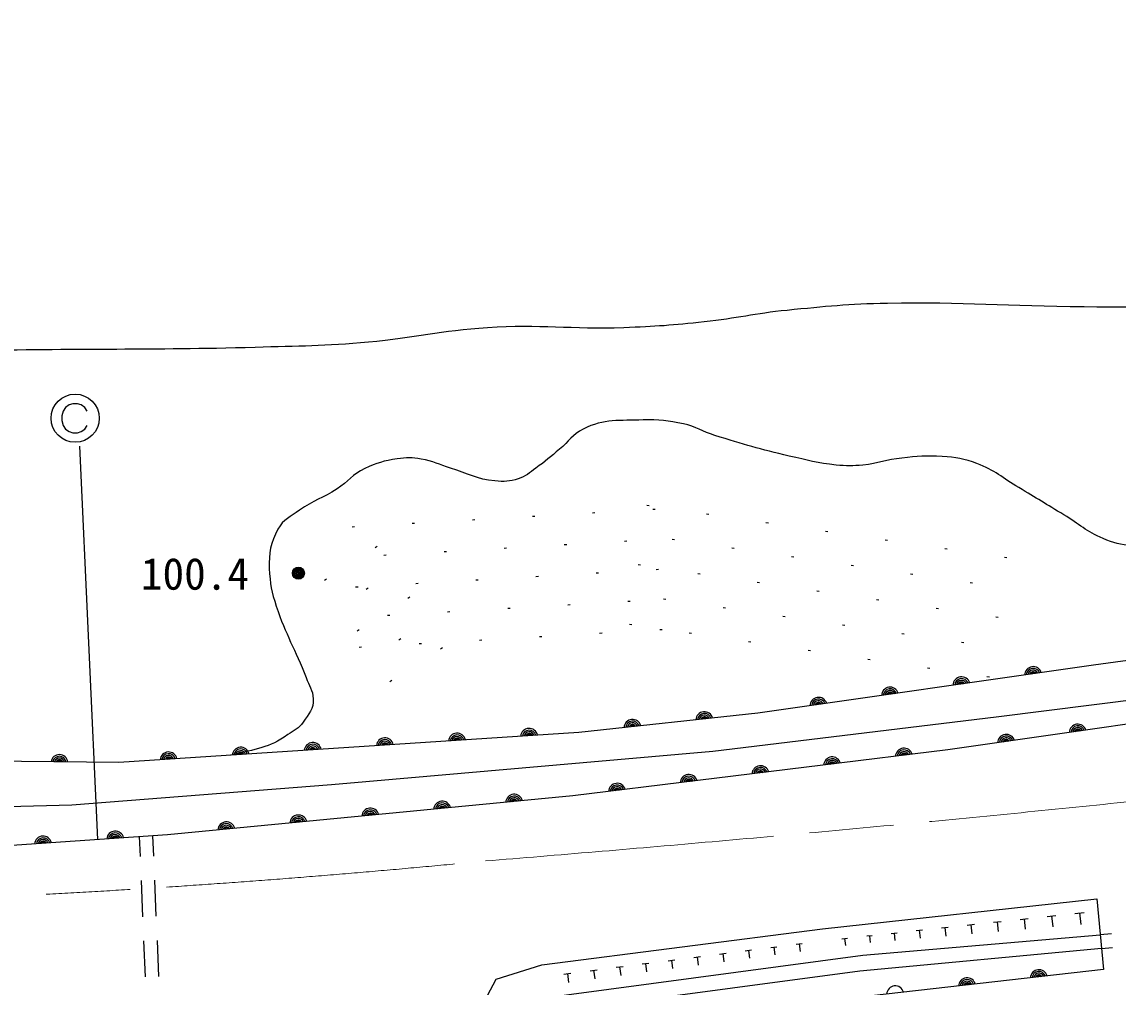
# Model space of a CAD drawing. Units: millimetres, scale not verified. Extents: x 40000 to 680000, y 20000 to 380000.
# Drawn here: x 178778 to 224282, y 285347 to 325396 of the extents above; entities that cross this region are included whole.
import ezdxf
from ezdxf.enums import TextEntityAlignment as Align

# ---------------------------------------------------------------- set-up
doc = ezdxf.new("R2010")
doc.units = ezdxf.units.MM
doc.header["$LTSCALE"] = 1000
doc.linetypes.add('CHAIN', pattern=[18.5, 12, -1.5, 3.5, -1.5])
for name, color, linetype, lineweight in [('M-BGD', 7, 'Continuous', 25), ('M-BMK', 2, 'CHAIN', 13), ('M-STR-STRC', 7, 'Continuous', 25)]:
    doc.layers.add(name, color=color, linetype=linetype, lineweight=lineweight)
doc.styles.add('ＭＳ ゴシック', font='')
doc.styles.get('ＭＳ ゴシック').set_extended_font_data('MS Gothic')

msp = doc.modelspace()

# ---------------------------------------------------------------- linework, layer by layer
at = {"layer": 'M-BGD'}
for p, q in [((204717, 305350), (204816, 305335)), ((199972, 304884), (200071, 304890)), ((202467, 305030), (202567, 305036)), ((204963, 305176), (205063, 305181)), ((207191, 304989), (207290, 304975)), ((192484, 304447), (192584, 304453)), ((194980, 304593), (195080, 304598)), ((197476, 304738), (197576, 304744)), ((209665, 304629), (209764, 304614)), ((212139, 304268), (212238, 304254)), ((193435, 303588), (193519, 303643)), ((198797, 303563), (198896, 303569)), ((201292, 303709), (201392, 303715)), ((203788, 303855), (203888, 303861)), ((205774, 303932), (205873, 303918)), ((208248, 303572), (208347, 303557)), ((214613, 303908), (214711, 303893)), ((217086, 303547), (217185, 303533)), ((193805, 303272), (193905, 303278)), ((196301, 303418), (196401, 303423)), ((210721, 303211), (210820, 303197)), ((219560, 303186), (219659, 303172)), ((204357, 302876), (204455, 302861)), ((205109, 302680), (205209, 302686)), ((213195, 302851), (213294, 302836)), ((191335, 302232), (191419, 302286)), ((197622, 302243), (197721, 302248)), ((200117, 302388), (200217, 302394)), ((202613, 302534), (202713, 302540)), ((206830, 302515), (206929, 302501)), ((209304, 302155), (209403, 302140)), ((215669, 302490), (215768, 302476)), ((192630, 301951), (192730, 301957)), ((193063, 301860), (193147, 301914)), ((195126, 302097), (195226, 302103)), ((211778, 301794), (211877, 301780)), ((218143, 302130), (218242, 302115)), ((194791, 301488), (194875, 301542)), ((203934, 301359), (204034, 301365)), ((205413, 301459), (205512, 301444)), ((214252, 301434), (214351, 301419)), ((193951, 300776), (194051, 300782)), ((196447, 300922), (196546, 300928)), ((198942, 301068), (199042, 301073)), ((201438, 301213), (201538, 301219)), ((207887, 301098), (207986, 301084)), ((216726, 301073), (216825, 301059)), ((203996, 300402), (204095, 300387)), ((210361, 300737), (210460, 300723)), ((212835, 300377), (212934, 300363)), ((219200, 300713), (219299, 300698)), ((192691, 300132), (192775, 300186)), ((200263, 299893), (200363, 299898)), ((202759, 300038), (202859, 300044)), ((205255, 300184), (205354, 300190)), ((206470, 300041), (206569, 300027)), ((215309, 300016), (215408, 300002)), ((192776, 299455), (192876, 299461)), ((194419, 299760), (194503, 299814)), ((195272, 299601), (195371, 299607)), ((196148, 299388), (196232, 299442)), ((197767, 299747), (197867, 299753)), ((208944, 299681), (209043, 299666)), ((217783, 299656), (217882, 299642)), ((211418, 299320), (211517, 299306)), ((213891, 298960), (213990, 298945)), ((216365, 298599), (216464, 298585)), ((194047, 298032), (194131, 298086)), ((218839, 298239), (218938, 298224)), ((183694, 290764), (183659, 291588)), ((184201, 291626), (184237, 290781)), ((183800, 288266), (183736, 289765)), ((184279, 289782), (184343, 288284)), ((223395, 289005), (223683, 286070)), ((219104, 288037), (219426, 288072)), ((219265, 288054), (219309, 287651)), ((220211, 288157), (220553, 288194)), ((220382, 288176), (220429, 287748)), ((221339, 288279), (221701, 288319)), ((221520, 288299), (221569, 287846)), ((222486, 288404), (222868, 288445)), ((222677, 288425), (222729, 287947)), ((214861, 287576), (215108, 287603)), ((214984, 287589), (215018, 287281)), ((215894, 287688), (216159, 287717)), ((216027, 287703), (216063, 287371)), ((216945, 287802), (217229, 287833)), ((217087, 287818), (217126, 287463)), ((218015, 287918), (218318, 287951)), ((218167, 287935), (218208, 287556)), ((183905, 285768), (183842, 287267)), ((184386, 287285), (184450, 285786)), ((210916, 287125), (211171, 287158)), ((211044, 287141), (211085, 286822)), ((212811, 287354), (213047, 287379)), ((212929, 287366), (212961, 287072)), ((213846, 287466), (214075, 287491)), ((213960, 287478), (213991, 287192)), ((224009, 287558), (223541, 287515)), ((207740, 286717), (208007, 286751)), ((207873, 286734), (207916, 286400)), ((208802, 286853), (209066, 286887)), ((208934, 286870), (208976, 286541)), ((209861, 286989), (210120, 287023)), ((209991, 287006), (210032, 286682)), ((223597, 286941), (224056, 286984)), ((204528, 286304), (204807, 286340)), ((204667, 286322), (204712, 285973)), ((205602, 286442), (205878, 286478)), ((205740, 286460), (205784, 286116)), ((206673, 286580), (206944, 286615)), ((206809, 286597), (206852, 286258)), ((223683, 286070), (197425, 283113)), ((201279, 285887), (201571, 285924)), ((201425, 285906), (201472, 285541)), ((202366, 286026), (202654, 286063)), ((202510, 286045), (202556, 285686)), ((203449, 286166), (203732, 286202)), ((203591, 286184), (203636, 285830))]:
    msp.add_line(p, q, dxfattribs=at)
for points in [[(425218, 311768), (404307, 315475), (394130, 316736), (377900, 316625), (360494, 316220), (357468, 315883), (311502, 309945), (293934, 307736), (277626, 305619), (260034, 303530), (241457, 301176), (223264, 298702), (209322, 296709), (201900, 295916), (182795, 294667), (159876, 294905)], [(160791, 292011), (160927, 292320), (169732, 292618), (180852, 292906), (191624, 293747), (207463, 295140), (219219, 296557), (239670, 299127), (256566, 301312), (286227, 305107), (310340, 308253), (321844, 309526), (341994, 312072), (349584, 312768), (357281, 313273)], [(394644, 309163), (379977, 310796), (368937, 311836), (358986, 312461), (350540, 312333), (343567, 311708), (321984, 308810), (299472, 306024), (276016, 302902), (253616, 300084), (230960, 297154), (217214, 295185), (201651, 293279), (184821, 291668), (171495, 290752), (159671, 290570)], [(198460, 285675), (200360, 286273), (212014, 287770), (223395, 289005)], [(197866, 284557), (213683, 286664), (223541, 287515)], [(223597, 286941), (213555, 286007), (197495, 283858)], [(197425, 283113), (197382, 283647), (198460, 285675)]]:
    msp.add_lwpolyline(points, dxfattribs=at)
for radius in [250, 204, 159, 114, 68.2, 22.7]:
    msp.add_circle((190255, 302521), radius, dxfattribs=at)
for centre, radius, start, end in [((220755, 298289), 354, 16.9344, 179.3396), ((220755, 298289), 283, 19.1585, 177.1156), ((217785, 297864), 354, 16.9344, 179.3396), ((217785, 297864), 283, 19.1585, 177.1156), ((217785, 297864), 212, 22.9048, 173.3692), ((220755, 298289), 212, 22.9048, 173.3692), ((220755, 298289), 142, 30.6165, 165.6575), ((220755, 298289), 100, 40.9342, 155.3398), ((214815, 297439), 354, 16.9344, 179.3396), ((214815, 297439), 283, 19.1585, 177.1156), ((214815, 297439), 212, 22.9048, 173.3692), ((217785, 297864), 142, 30.6165, 165.6575), ((217785, 297864), 100, 40.9342, 155.3398), ((211846, 297015), 354, 16.9344, 179.3396), ((211846, 297015), 283, 19.1585, 177.1156), ((211846, 297015), 212, 22.9048, 173.3692), ((211846, 297015), 142, 30.6165, 165.6575), ((214815, 297439), 142, 30.6165, 165.6575), ((214815, 297439), 100, 40.9342, 155.3398), ((207108, 296418), 354, 14.8933, 177.2985), ((207108, 296418), 283, 17.1173, 175.0744), ((211846, 297015), 100, 40.9342, 155.3398), ((204125, 296099), 354, 14.8933, 177.2985), ((204125, 296099), 283, 17.1173, 175.0744), ((204125, 296099), 212, 20.8636, 171.3281), ((204125, 296099), 142, 28.5754, 163.6164), ((207108, 296418), 212, 20.8636, 171.3281), ((207108, 296418), 142, 28.5754, 163.6164), ((207108, 296418), 100, 38.893, 153.2987), ((222610, 295903), 354, 16.9509, 179.3561), ((196842, 295531), 354, 12.5374, 174.9426), ((196842, 295531), 283, 14.7614, 172.7185), ((199835, 295727), 354, 12.5374, 174.9426), ((199835, 295727), 283, 14.7614, 172.7185), ((199835, 295727), 212, 18.5078, 168.9722), ((199835, 295727), 142, 26.2195, 161.2605), ((199835, 295727), 100, 36.5371, 150.9428), ((204125, 296099), 100, 38.893, 153.2987), ((219640, 295478), 354, 16.9509, 179.3561), ((222610, 295903), 283, 19.1749, 177.132), ((222610, 295903), 212, 22.9212, 173.3857), ((222610, 295903), 142, 30.633, 165.6739), ((222610, 295903), 100, 40.9506, 155.3563), ((190854, 295140), 354, 12.5374, 174.9426), ((190854, 295140), 283, 14.7614, 172.7185), ((190854, 295140), 212, 18.5078, 168.9722), ((193848, 295336), 354, 12.5374, 174.9426), ((193848, 295336), 283, 14.7614, 172.7185), ((193848, 295336), 212, 18.5078, 168.9722), ((193848, 295336), 142, 26.2195, 161.2605), ((193848, 295336), 100, 36.5371, 150.9428), ((196842, 295531), 212, 18.5078, 168.9722), ((196842, 295531), 142, 26.2195, 161.2605), ((196842, 295531), 100, 36.5371, 150.9428), ((219640, 295478), 283, 19.1749, 177.132), ((219640, 295478), 212, 22.9212, 173.3857), ((219640, 295478), 142, 30.633, 165.6739), ((219640, 295478), 100, 40.9506, 155.3563), ((180335, 294639), 354, 8.204, 170.6092), ((180335, 294639), 283, 10.4281, 168.3852), ((184867, 294748), 354, 12.5374, 174.9426), ((184867, 294748), 283, 14.7614, 172.7185), ((184867, 294748), 212, 18.5078, 168.9722), ((184867, 294748), 142, 26.2195, 161.2605), ((187861, 294944), 354, 12.5374, 174.9426), ((187861, 294944), 283, 14.7614, 172.7185), ((187861, 294944), 212, 18.5078, 168.9722), ((187861, 294944), 142, 26.2195, 161.2605), ((187861, 294944), 100, 36.5371, 150.9428), ((190854, 295140), 142, 26.2195, 161.2605), ((190854, 295140), 100, 36.5371, 150.9428), ((212417, 294543), 354, 15.7773, 178.1825), ((215394, 294907), 354, 15.7773, 178.1825), ((215394, 294907), 283, 18.0013, 175.9584), ((215394, 294907), 212, 21.7477, 172.2121), ((215394, 294907), 142, 29.4594, 164.5004), ((215394, 294907), 100, 39.777, 154.1827), ((180335, 294639), 212, 14.1744, 164.6388), ((180335, 294639), 142, 21.8861, 156.9271), ((180335, 294639), 100, 32.2038, 146.6095), ((184867, 294748), 100, 36.5371, 150.9428), ((209439, 294178), 354, 15.7773, 178.1825), ((209439, 294178), 283, 18.0013, 175.9584), ((212417, 294543), 283, 18.0013, 175.9584), ((212417, 294543), 212, 21.7477, 172.2121), ((212417, 294543), 142, 29.4594, 164.5004), ((212417, 294543), 100, 39.777, 154.1827), ((206461, 293814), 354, 15.7773, 178.1825), ((206461, 293814), 283, 18.0013, 175.9584), ((206461, 293814), 212, 21.7477, 172.2121), ((206461, 293814), 142, 29.4594, 164.5004), ((209439, 294178), 212, 21.7477, 172.2121), ((209439, 294178), 142, 29.4594, 164.5004), ((209439, 294178), 100, 39.777, 154.1827), ((203483, 293449), 354, 15.7773, 178.1825), ((203483, 293449), 283, 18.0013, 175.9584), ((203483, 293449), 212, 21.7477, 172.2121), ((203483, 293449), 142, 29.4594, 164.5004), ((203483, 293449), 100, 39.777, 154.1827), ((206461, 293814), 100, 39.777, 154.1827), ((196227, 292706), 354, 14.2657, 176.6709), ((199214, 292992), 354, 14.2657, 176.6709), ((199214, 292992), 283, 16.4898, 174.4469), ((199214, 292992), 212, 20.2361, 170.7005), ((199214, 292992), 142, 27.9478, 162.9888), ((199214, 292992), 100, 38.2655, 152.6711), ((193241, 292420), 354, 14.2657, 176.6709), ((193241, 292420), 283, 16.4898, 174.4469), ((193241, 292420), 212, 20.2361, 170.7005), ((196227, 292706), 283, 16.4898, 174.4469), ((196227, 292706), 212, 20.2361, 170.7005), ((196227, 292706), 142, 27.9478, 162.9888), ((196227, 292706), 100, 38.2655, 152.6711), ((187268, 291848), 354, 14.2657, 176.6709), ((190255, 292134), 354, 14.2657, 176.6709), ((190255, 292134), 283, 16.4898, 174.4469), ((190255, 292134), 212, 20.2361, 170.7005), ((190255, 292134), 142, 27.9478, 162.9888), ((190255, 292134), 100, 38.2655, 152.6711), ((193241, 292420), 142, 27.9478, 162.9888), ((193241, 292420), 100, 38.2655, 152.6711), ((182651, 291465), 354, 12.7326, 175.1377), ((182651, 291465), 283, 14.9566, 172.9137), ((187268, 291848), 283, 16.4898, 174.4469), ((187268, 291848), 212, 20.2361, 170.7005), ((187268, 291848), 142, 27.9478, 162.9888), ((187268, 291848), 100, 38.2655, 152.6711), ((179658, 291259), 354, 12.7326, 175.1377), ((179658, 291259), 283, 14.9566, 172.9137), ((179658, 291259), 212, 18.7029, 169.1674), ((179658, 291259), 142, 26.4147, 161.4556), ((179658, 291259), 100, 36.7323, 151.138), ((182651, 291465), 212, 18.7029, 169.1674), ((182651, 291465), 142, 26.4147, 161.4556), ((182651, 291465), 100, 36.7323, 151.138), ((220994, 285713), 354, 15.2221, 177.6273), ((220994, 285713), 283, 17.4461, 175.4033), ((220994, 285713), 212, 21.1925, 171.6569), ((220994, 285713), 142, 28.9042, 163.9452), ((220994, 285713), 100, 39.2219, 153.6275), ((215032, 285041), 354, 15.2221, 177.6273), ((218013, 285377), 354, 15.2221, 177.6273), ((218013, 285377), 283, 17.4461, 175.4033), ((218013, 285377), 212, 21.1925, 171.6569), ((218013, 285377), 142, 28.9042, 163.9452), ((218013, 285377), 100, 39.2219, 153.6275)]:
    msp.add_arc(centre, radius, start, end, dxfattribs=at)
for points, knots in [([(150083, 311946), (151534, 311567), (152004, 311491), (153253, 311297), (155616, 310932), (156981, 311039), (159372, 311087), (161268, 311125), (162328, 311226), (164223, 311303), (169208, 311506), (172000, 311639), (176988, 311760), (181467, 311868), (183978, 311774), (188456, 311904), (190296, 311957), (191330, 311955), (193164, 312120), (195098, 312294), (196162, 312588), (198099, 312720), (200308, 312871), (201555, 312637), (203767, 312720), (205074, 312770), (205806, 312819), (207106, 312961), (208452, 313107), (209192, 313309), (210540, 313441), (212164, 313600), (213076, 313702), (214707, 313729), (217897, 313781), (219683, 313618), (222873, 313585), (228600, 313525), (231811, 313708), (237535, 313537), (240312, 313454), (241857, 313201), (244632, 313081), (247172, 312970), (248611, 312878), (251141, 313129), (251937, 313208), (252369, 313356), (253158, 313489), (254308, 313682), (254946, 313893), (256112, 313921), (256967, 313942), (257431, 313692), (258286, 313657), (259092, 313624), (259552, 313616), (260351, 313729), (261552, 313899), (262201, 314144), (263353, 314522), (264828, 315005), (265584, 315465), (267028, 316035), (268464, 316602), (269252, 316972), (270727, 317428), (272036, 317832), (272827, 317834), (274161, 318148), (277568, 318950), (279501, 319317), (282857, 320311), (283610, 320534), (284032, 320662), (284765, 320946), (285350, 321173), (285732, 321226), (286228, 321612), (287266, 322422), (287975, 322858), (288582, 324027), (288847, 324538), (288967, 324775), (289132, 325396)], [0, 0, 0, 0, 1, 1, 1, 2, 2, 2, 3, 3, 3, 4, 4, 4, 5, 5, 5, 6, 6, 6, 7, 7, 7, 8, 8, 8, 9, 9, 9, 10, 10, 10, 11, 11, 11, 12, 12, 12, 13, 13, 13, 14, 14, 14, 15, 15, 15, 16, 16, 16, 17, 17, 17, 18, 18, 18, 19, 19, 19, 20, 20, 20, 21, 21, 21, 22, 22, 22, 23, 23, 23, 24, 24, 24, 25, 25, 25, 26, 26, 26, 27, 27, 27, 28, 28, 28, 28]), ([(258593, 303347), (257107, 304163), (256623, 304483), (255245, 304915), (254361, 305192), (253858, 305352), (252939, 305467), (251290, 305674), (250350, 305666), (248688, 305635), (247033, 305605), (246109, 305493), (244461, 305347), (243201, 305236), (242505, 305075), (241243, 304987), (240229, 304916), (239655, 304803), (238642, 304885), (237802, 304954), (237352, 305146), (236518, 305270), (235763, 305382), (235339, 305465), (234575, 305483), (233879, 305500), (233478, 305536), (232793, 305409), (231498, 305168), (230816, 304847), (229548, 304491), (228950, 304322), (228615, 304227), (228016, 304064), (227367, 303887), (227019, 303704), (226351, 303626), (225771, 303558), (225436, 303575), (224856, 303647), (224376, 303707), (224102, 303770), (223656, 303957), (222972, 304243), (222667, 304555), (222033, 304939), (221303, 305381), (220899, 305636), (220165, 306070), (219490, 306470), (219160, 306799), (218425, 307074), (217886, 307275), (217554, 307323), (216979, 307362), (216325, 307406), (215955, 307365), (215303, 307298), (214667, 307232), (214327, 307074), (213691, 307010), (213260, 306966), (213013, 306968), (212581, 307010), (211810, 307084), (211388, 307208), (210633, 307383), (209415, 307666), (208742, 307864), (207548, 308237), (207027, 308400), (206769, 308602), (206235, 308718), (205597, 308856), (205223, 308904), (204570, 308878), (203586, 308838), (202960, 308940), (202078, 308504), (201624, 308280), (201487, 307981), (201096, 307661), (200716, 307351), (200515, 307162), (200114, 306882), (199838, 306689), (199699, 306534), (199377, 306433), (199017, 306321), (198792, 306317), (198416, 306348), (197668, 306409), (197289, 306667), (196570, 306882), (196095, 307023), (195847, 307179), (195357, 307257), (194970, 307318), (194741, 307326), (194354, 307267), (193811, 307184), (193506, 307092), (193009, 306862), (192504, 306628), (192326, 306324), (191861, 306018), (191276, 305633), (190867, 305547), (190303, 305132), (189929, 304858), (189625, 304762), (189406, 304353), (189097, 303773), (189022, 303366), (189048, 302709), (189073, 302091), (189143, 301739), (189337, 301151), (189729, 299962), (190123, 299362), (190575, 298194), (190706, 297853), (190845, 297672), (190874, 297308), (190906, 296895), (190676, 296682), (190447, 296337), (190272, 296072), (190076, 296008), (189817, 295824), (189010, 295252), (188520, 295233), (187433, 294970)], [0, 0, 0, 0, 1, 1, 1, 2, 2, 2, 3, 3, 3, 4, 4, 4, 5, 5, 5, 6, 6, 6, 7, 7, 7, 8, 8, 8, 9, 9, 9, 10, 10, 10, 11, 11, 11, 12, 12, 12, 13, 13, 13, 14, 14, 14, 15, 15, 15, 16, 16, 16, 17, 17, 17, 18, 18, 18, 19, 19, 19, 20, 20, 20, 21, 21, 21, 22, 22, 22, 23, 23, 23, 24, 24, 24, 25, 25, 25, 26, 26, 26, 27, 27, 27, 28, 28, 28, 29, 29, 29, 30, 30, 30, 31, 31, 31, 32, 32, 32, 33, 33, 33, 34, 34, 34, 35, 35, 35, 36, 36, 36, 37, 37, 37, 38, 38, 38, 39, 39, 39, 40, 40, 40, 41, 41, 41, 42, 42, 42, 43, 43, 43, 44, 44, 44, 44])]:
    msp.add_open_spline(points, degree=3, knots=knots, dxfattribs=at)
at = {"layer": 'M-BMK'}
for centre, radius, start, end in [((100536, 1497104), 1210455, 274.6193, 276.35324), ((157938, 697947), 409334, 271.16929, 275.61933)]:
    msp.add_arc(centre, radius, start, end, dxfattribs=at)
at = {"layer": 'M-STR-STRC'}
for p, q in [((180737, 309501), (180587, 309401)), ((180887, 309551), (180737, 309501)), ((181087, 309551), (180887, 309551)), ((181237, 309501), (181087, 309551)), ((181387, 309401), (181237, 309501)), ((180487, 309251), (180437, 309051)), ((180437, 309051), (180437, 308851)), ((180587, 309401), (180487, 309251)), ((181487, 309251), (181387, 309401)), ((180437, 308851), (180487, 308651)), ((180487, 308651), (180587, 308501)), ((181387, 308501), (181487, 308651)), ((180587, 308501), (180737, 308401)), ((180737, 308401), (180887, 308351)), ((180887, 308351), (181087, 308351)), ((181087, 308351), (181237, 308401)), ((181237, 308401), (181387, 308501)), ((181922, 291469), (181182, 307795))]:
    msp.add_line(p, q, dxfattribs=at)
msp.add_circle((180987, 308951), 1000, dxfattribs=at)

# ---------------------------------------------------------------- texts
at = {"layer": 'M-BGD', "style": 'ＭＳ ゴシック'}
msp.add_text('100.4', height=1320, dxfattribs=at).set_placement((183716, 301440), align=Align.BOTTOM_LEFT)

doc.saveas('drawing.dxf')
